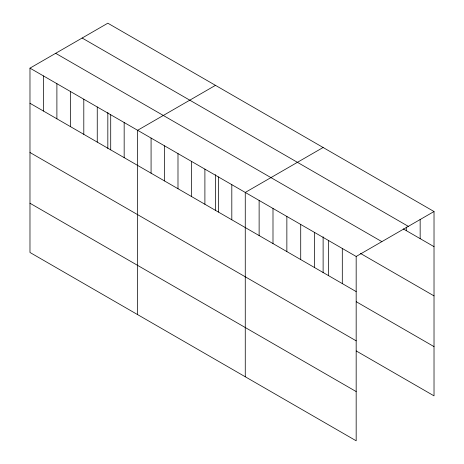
<?xml version="1.0" encoding="UTF-8"?>
<svg xmlns="http://www.w3.org/2000/svg" width="464" height="464" viewBox="0 0 464 464"><rect width="100%" height="100%" fill="white"/><g stroke="black" fill="none" stroke-linecap="round" stroke-linejoin="round"><path stroke-width="0.7" d="M29.98 68.144L356.172 256.47L356.172 440.8L29.98 252.474L29.98 68.144L107.828 23.2L434.02 211.526L434.02 395.856L356.265 350.964M215.47 85.347L137.622 130.291L137.622 314.621M323.118 147.494L245.265 192.438L245.265 376.768M356.172 256.47L434.02 211.526M82.14 38.031L408.332 226.357M403.28 228.903L434.02 246.651M55.668 53.314L381.86 241.64M360.487 253.431L434.02 295.887M29.98 103.269L356.172 291.595M356.265 301.728L434.02 346.614M29.98 152.505L356.172 340.831M29.98 203.238L356.172 391.564M420.158 219.292L420.158 238.647M406.296 227.058L406.296 230.643M342.304 248.466L342.304 283.591M328.442 240.462L328.442 275.587M323.118 236.785L323.118 272.722M314.58 232.458L314.58 267.583M300.718 224.454L300.718 259.579M286.856 216.45L286.856 251.575M272.994 208.446L272.994 243.571M259.127 200.442L259.127 235.567M231.809 184.672L231.809 219.797M218.353 176.906L218.353 212.031M215.47 174.638L215.47 210.575M204.897 169.134L204.897 204.259M191.446 161.368L191.446 196.492M177.99 153.601L177.99 188.72M164.534 145.829L164.534 180.954M151.078 138.063L151.078 173.188M124.166 122.525L124.166 157.65M110.71 114.759L110.71 149.884M107.828 112.491L107.828 148.428M97.254 106.987L97.254 142.112M83.798 99.221L83.798 134.345M70.348 91.454L70.348 126.573M56.892 83.682L56.892 118.807M43.436 75.916L43.436 111.041"/></g></svg>
